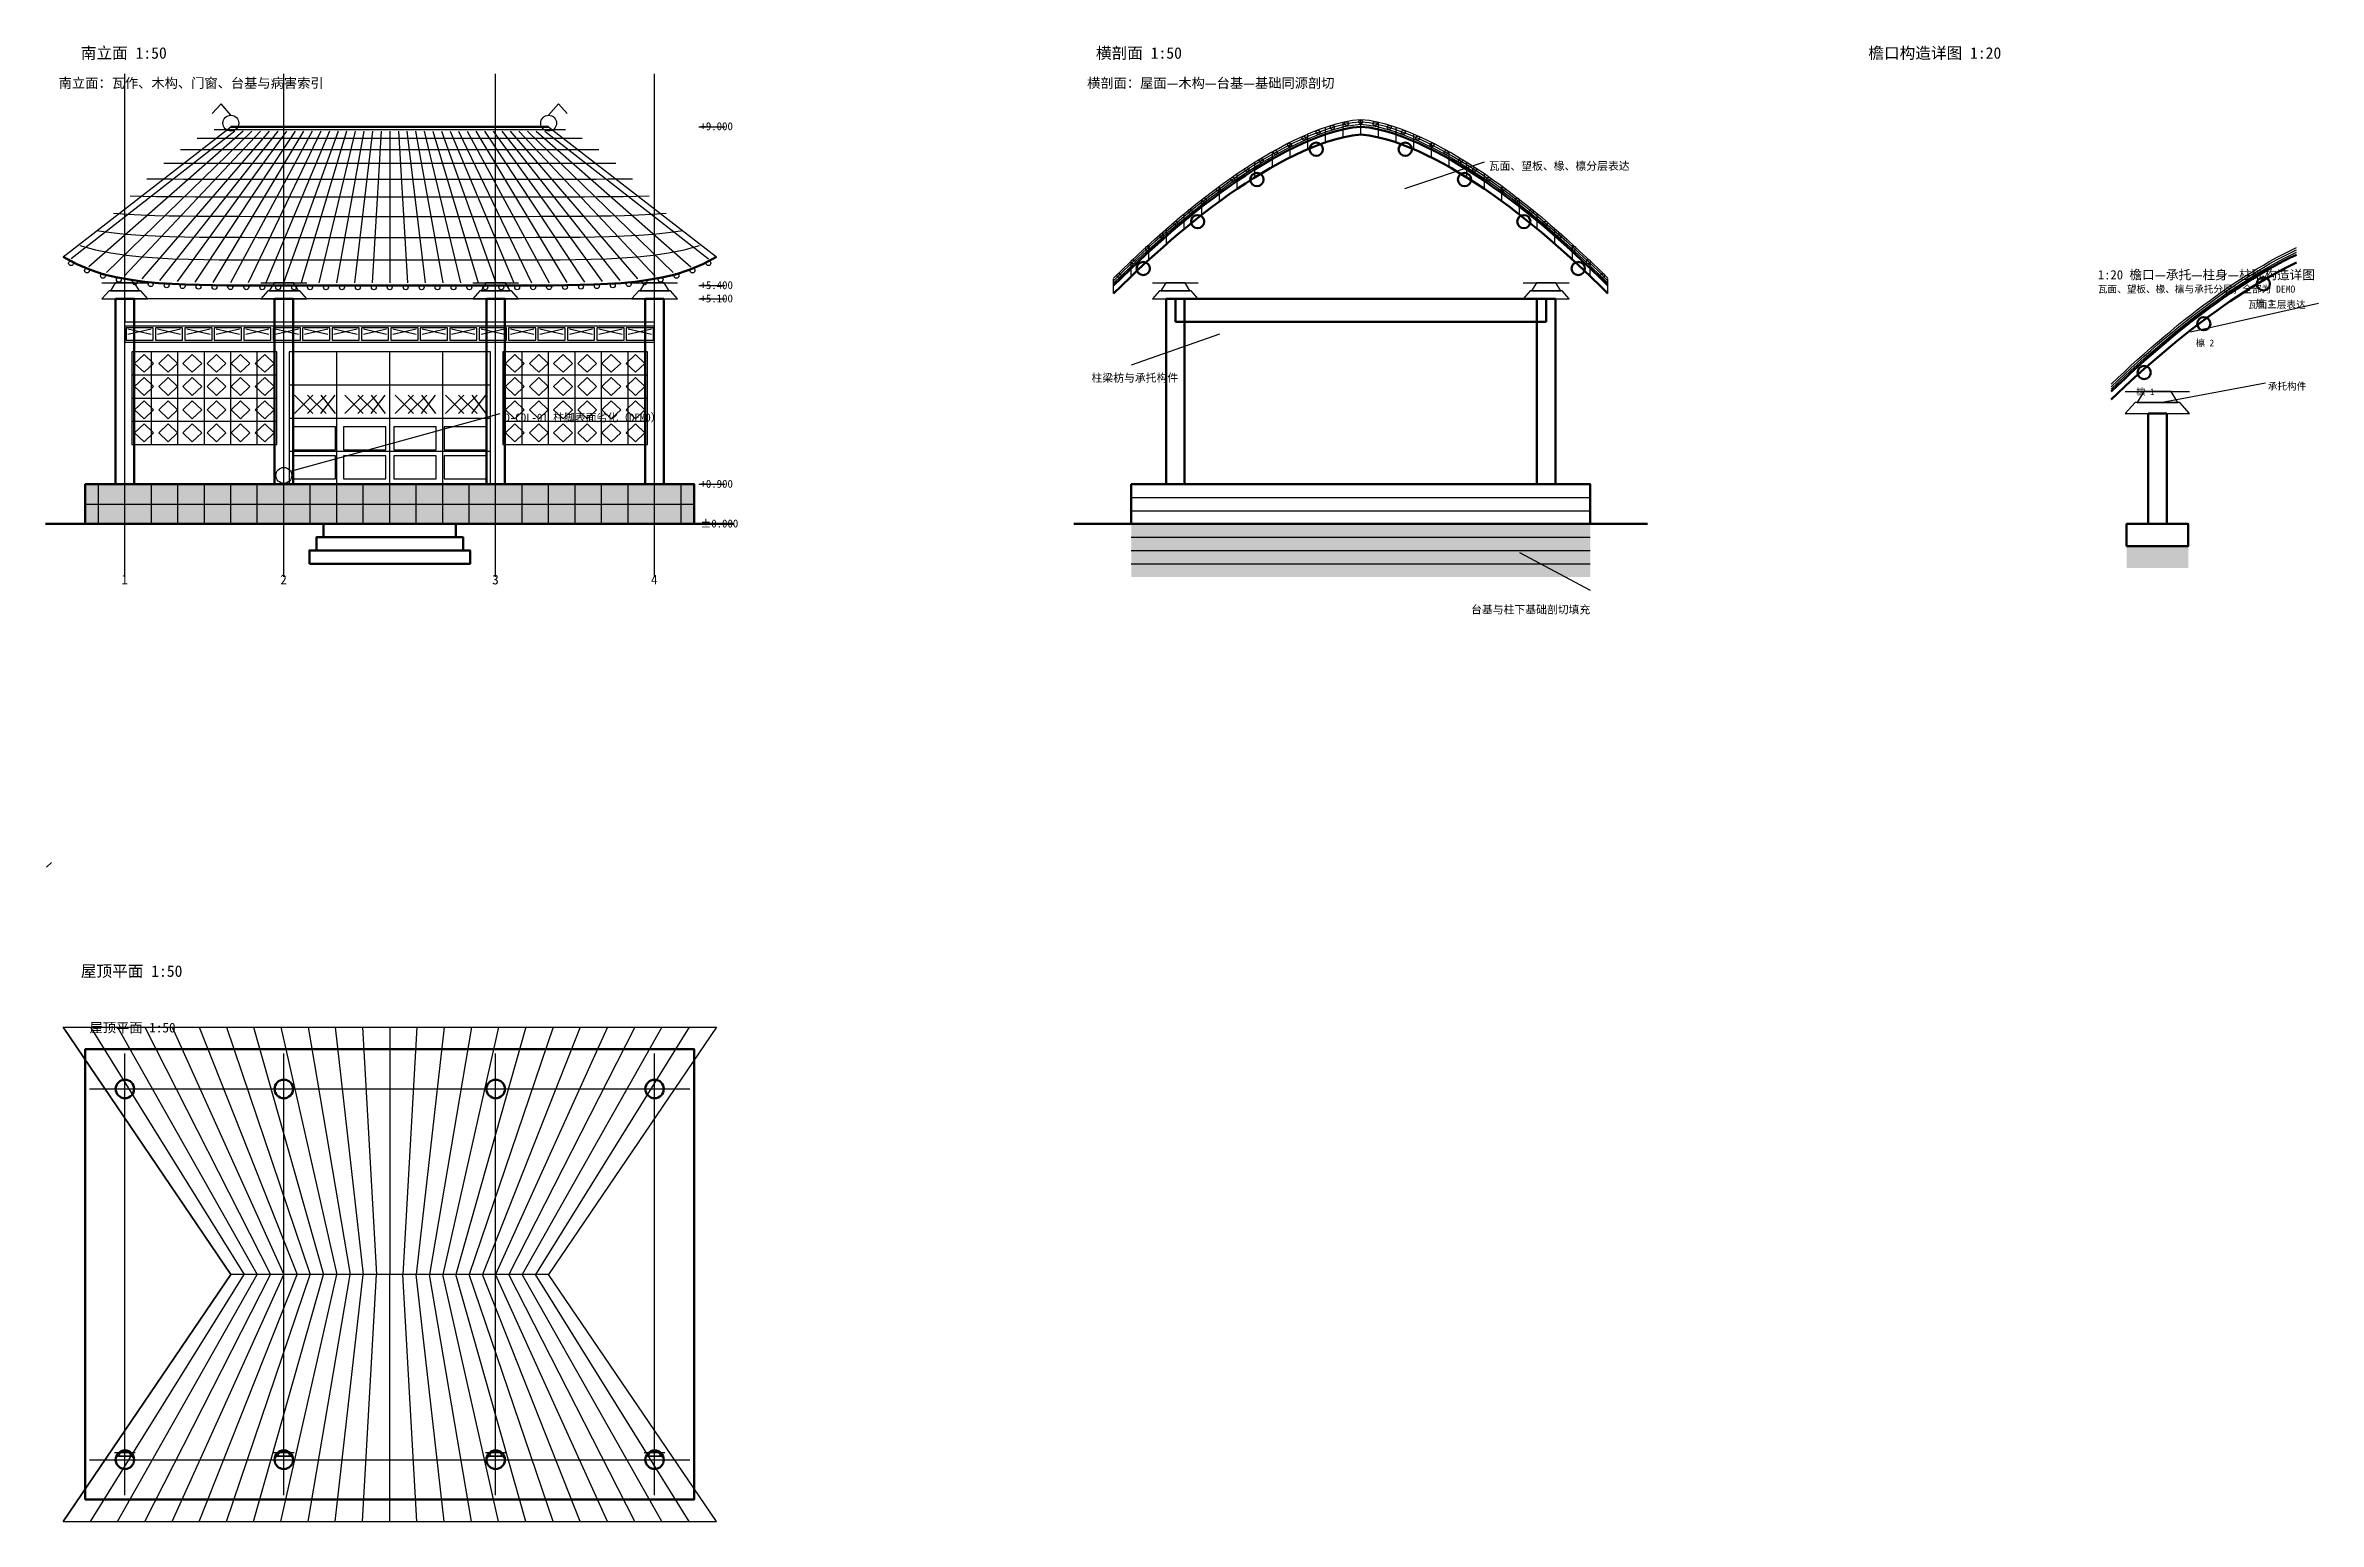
# Model space of a CAD drawing. Header units: millimetres. Extents: x -7800 to 43700, y -22600 to 10840.
import ezdxf

# ---------------------------------------------------------------- set-up
doc = ezdxf.new("R2010")
doc.units = ezdxf.units.MM
for name, color, linetype, lineweight in [('A-AXIS', 8, 'Continuous', 25), ('A-CUT', 1, 'Continuous', 50), ('A-DAMAGE', 1, 'Continuous', 25), ('A-DIM', 3, 'Continuous', 25), ('A-HATCH', 9, 'Continuous', 25), ('A-OPEN', 4, 'Continuous', 25), ('A-OUTLINE', 7, 'Continuous', 50), ('A-PROJ', 8, 'Continuous', 25), ('A-ROOF', 8, 'Continuous', 25), ('A-TEXT', 7, 'Continuous', 25), ('A-TIMBER', 30, 'Continuous', 25)]:
    doc.layers.add(name, color=color, linetype=linetype, lineweight=lineweight)
doc.styles.add('textstyle3', font='simhei.ttf')

# ---------------------------------------------------------------- blocks, each defined once
blk = doc.blocks.new('BRACKET')
at = {"layer": 'A-TIMBER'}
blk.add_line((-520, 360), (520, 360), dxfattribs=at)
for points in [[(-520, 0), (520, 0), (360, 180), (-360, 180)], [(-330, 180), (330, 180), (220, 360), (-220, 360)]]:
    blk.add_lwpolyline(points, close=True, dxfattribs=at)

msp = doc.modelspace()

# ---------------------------------------------------------------- hatches: boundary and pattern name
at = {"layer": 'A-HATCH', "transparency": 33554687}
for points in [[(-6900, 0), (6900, 0), (6900, 900), (-6900, 900)], [(16800, -1200), (27200, -1200), (27200, 0), (16800, 0)], [(17250, -1200), (18350, -1200), (18350, 0), (17250, 0)], [(25650, -1200), (26750, -1200), (26750, 0), (25650, 0)], [(39350, -1000), (40750, -1000), (40750, -500), (39350, -500)]]:
    msp.add_hatch(color=9, dxfattribs=at).paths.add_polyline_path(points, flags=0)

# ---------------------------------------------------------------- linework, layer by layer
msp.add_line((-7777, -7777), (-7666, -7666))
at = {"layer": 'A-AXIS'}
for p, q in [((-6000, -1200), (-6000, 10200)), ((-2400, -1200), (-2400, 10200)), ((2400, -1200), (2400, 10200)), ((6000, -1200), (6000, 10200)), ((-6000, -22000), (-6000, -12000)), ((-2400, -22000), (-2400, -12000)), ((2400, -22000), (2400, -12000)), ((6000, -22000), (6000, -12000)), ((-6800, -12800), (6800, -12800)), ((-6800, -21200), (6800, -21200))]:
    msp.add_line(p, q, dxfattribs=at)
at = {"layer": 'A-CUT'}
for points in [[(16400, 5220), (16587, 5404), (16773, 5585), (16960, 5762), (17147, 5936), (17333, 6106), (17520, 6273), (17707, 6435), (17893, 6594), (18080, 6749), (18267, 6900), (18453, 7046), (18640, 7189), (18827, 7327), (19013, 7461), (19200, 7591), (19387, 7715), (19573, 7835), (19760, 7950), (19947, 8060), (20133, 8164), (20320, 8263), (20507, 8356), (20693, 8443), (20880, 8523), (21067, 8596), (21253, 8662), (21440, 8719), (21627, 8766), (21813, 8802), (22000, 8820), (22187, 8802), (22373, 8766), (22560, 8719), (22747, 8662), (22933, 8596), (23120, 8523), (23307, 8443), (23493, 8356), (23680, 8263), (23867, 8164), (24053, 8060), (24240, 7950), (24427, 7835), (24613, 7715), (24800, 7591), (24987, 7461), (25173, 7327), (25360, 7189), (25547, 7046), (25733, 6900), (25920, 6749), (26107, 6594), (26293, 6435), (26480, 6273), (26667, 6106), (26853, 5936), (27040, 5762), (27227, 5585), (27413, 5404), (27600, 5220)], [(39000, 2820), (39150, 2962), (39300, 3103), (39450, 3241), (39600, 3377), (39750, 3512), (39900, 3643), (40050, 3773), (40200, 3901), (40350, 4026), (40500, 4149), (40650, 4270), (40800, 4388), (40950, 4504), (41100, 4617), (41250, 4728), (41400, 4837), (41550, 4943), (41700, 5046), (41850, 5147), (42000, 5245), (42150, 5340), (42300, 5432), (42450, 5521), (42600, 5607), (42750, 5690), (42900, 5770), (43050, 5846), (43200, 5920)]]:
    msp.add_lwpolyline(points, dxfattribs=at)
for points in [[(-6210, 900), (-5790, 900), (-5790, 5100), (-6210, 5100)], [(-2610, 900), (-2190, 900), (-2190, 5100), (-2610, 5100)], [(2190, 900), (2610, 900), (2610, 5100), (2190, 5100)], [(5790, 900), (6210, 900), (6210, 5100), (5790, 5100)], [(17590, 900), (18010, 900), (18010, 5100), (17590, 5100)], [(17800, 4580), (26200, 4580), (26200, 5100), (17800, 5100)], [(25990, 900), (26410, 900), (26410, 5100), (25990, 5100)], [(39840, 0), (40260, 0), (40260, 2500), (39840, 2500)], [(16800, 0), (27200, 0), (27200, 900), (16800, 900)], [(39350, -500), (40750, -500), (40750, 0), (39350, 0)]]:
    msp.add_lwpolyline(points, close=True, dxfattribs=at)
for centre, radius in [((20992, 8488), 150), ((23008, 8488), 150), ((19648, 7802), 150), ((24352, 7802), 150), ((18304, 6849), 150), ((25696, 6849), 150), ((17072, 5787), 150), ((26928, 5787), 150), ((42450, 5441), 150), ((41100, 4537), 150), ((39750, 3432), 150), ((-6000, -12800), 210), ((-2400, -12800), 210), ((2400, -12800), 210), ((6000, -12800), 210), ((-6000, -21200), 210), ((-2400, -21200), 210), ((2400, -21200), 210), ((6000, -21200), 210)]:
    msp.add_circle(centre, radius, dxfattribs=at)
at = {"layer": 'A-DAMAGE'}
msp.add_line((-2220, 1200), (2500, 2500), dxfattribs=at)
msp.add_circle((-2400, 1100), 180, dxfattribs=at)
at = {"layer": 'A-DIM'}
for p, q in [((7000, 9000), (7600, 9000)), ((7000, 5400), (7600, 5400)), ((7000, 5100), (7600, 5100)), ((7000, 900), (7600, 900)), ((7000, 0), (7600, 0))]:
    msp.add_line(p, q, dxfattribs=at)
at = {"layer": 'A-OPEN'}
for p, q in [((-5400, 1800), (-5400, 3900)), ((-4800, 1800), (-4800, 3900)), ((-4200, 1800), (-4200, 3900)), ((-3600, 1800), (-3600, 3900)), ((-3000, 1800), (-3000, 3900)), ((-1200, 900), (-1200, 3900)), ((0, 900), (0, 3900)), ((1200, 900), (1200, 3900)), ((3000, 1800), (3000, 3900)), ((3600, 1800), (3600, 3900)), ((4200, 1800), (4200, 3900)), ((4800, 1800), (4800, 3900)), ((5400, 1800), (5400, 3900)), ((-5840, 3375), (-2560, 3375)), ((-2280, 3150), (2280, 3150)), ((2560, 3375), (5840, 3375)), ((-5840, 2850), (-2560, 2850)), ((2560, 2850), (5840, 2850)), ((-5840, 2325), (-2560, 2325)), ((-2280, 2400), (2280, 2400)), ((2560, 2325), (5840, 2325)), ((-2280, 1650), (2280, 1650))]:
    msp.add_line(p, q, dxfattribs=at)
for points in [[(-5840, 1800), (-2560, 1800), (-2560, 3900), (-5840, 3900)], [(-2280, 900), (2280, 900), (2280, 3900), (-2280, 3900)], [(2560, 1800), (5840, 1800), (5840, 3900), (2560, 3900)]]:
    msp.add_lwpolyline(points, close=True, dxfattribs=at)
at = {"layer": 'A-OUTLINE'}
for p, q in [((-3600, 9000), (3600, 9000)), ((-7800, 0), (7800, 0)), ((15500, 0), (28500, 0))]:
    msp.add_line(p, q, dxfattribs=at)
for points in [[(16400, 5400), (16587, 5584), (16773, 5765), (16960, 5942), (17147, 6116), (17333, 6286), (17520, 6453), (17707, 6615), (17893, 6774), (18080, 6929), (18267, 7080), (18453, 7226), (18640, 7369), (18827, 7507), (19013, 7641), (19200, 7771), (19387, 7895), (19573, 8015), (19760, 8130), (19947, 8240), (20133, 8344), (20320, 8443), (20507, 8536), (20693, 8623), (20880, 8703), (21067, 8776), (21253, 8842), (21440, 8899), (21627, 8946), (21813, 8982), (22000, 9000), (22187, 8982), (22373, 8946), (22560, 8899), (22747, 8842), (22933, 8776), (23120, 8703), (23307, 8623), (23493, 8536), (23680, 8443), (23867, 8344), (24053, 8240), (24240, 8130), (24427, 8015), (24613, 7895), (24800, 7771), (24987, 7641), (25173, 7507), (25360, 7369), (25547, 7226), (25733, 7080), (25920, 6929), (26107, 6774), (26293, 6615), (26480, 6453), (26667, 6286), (26853, 6116), (27040, 5942), (27227, 5765), (27413, 5584), (27600, 5400)], [(-7400, 6050), (-7092, 5883), (-6783, 5754), (-6475, 5655), (-6167, 5581), (-5858, 5527), (-5550, 5487), (-5242, 5458), (-4933, 5438), (-4625, 5424), (-4317, 5415), (-4008, 5409), (-3700, 5405), (-3392, 5403), (-3083, 5401), (-2775, 5401), (-2467, 5400), (-2158, 5400), (-1850, 5400), (-1542, 5400), (-1233, 5400), (-925, 5400), (-617, 5400), (-308, 5400), (0, 5400), (308, 5400), (617, 5400), (925, 5400), (1233, 5400), (1542, 5400), (1850, 5400), (2158, 5400), (2467, 5400), (2775, 5401), (3083, 5401), (3392, 5403), (3700, 5405), (4008, 5409), (4317, 5415), (4625, 5424), (4933, 5438), (5242, 5458), (5550, 5487), (5858, 5527), (6167, 5581), (6475, 5655), (6783, 5754), (7092, 5883), (7400, 6050)], [(39000, 3000), (39150, 3142), (39300, 3283), (39450, 3421), (39600, 3557), (39750, 3692), (39900, 3823), (40050, 3953), (40200, 4081), (40350, 4206), (40500, 4329), (40650, 4450), (40800, 4568), (40950, 4684), (41100, 4797), (41250, 4908), (41400, 5017), (41550, 5123), (41700, 5226), (41850, 5327), (42000, 5425), (42150, 5520), (42300, 5612), (42450, 5701), (42600, 5787), (42750, 5870), (42900, 5950), (43050, 6026), (43200, 6100)]]:
    msp.add_lwpolyline(points, dxfattribs=at)
for points in [[(-6900, 0), (6900, 0), (6900, 900), (-6900, 900)], [(-1500, -300), (1500, -300), (1500, 0), (-1500, 0)], [(-1660, -600), (1660, -600), (1660, -300), (-1660, -300)], [(-1820, -900), (1820, -900), (1820, -600), (-1820, -600)], [(-6900, -22100), (6900, -22100), (6900, -11900), (-6900, -11900)]]:
    msp.add_lwpolyline(points, close=True, dxfattribs=at)
at = {"layer": 'A-PROJ'}
for p, q in [((-3512, 8900), (-7220, 6007)), ((-3317, 8900), (-6819, 5827)), ((-3122, 8900), (-6418, 5700)), ((-2927, 8900), (-6017, 5613)), ((-2732, 8900), (-5616, 5554)), ((-2537, 8900), (-5214, 5516)), ((-2342, 8900), (-4813, 5492)), ((-2146, 8900), (-4412, 5477)), ((-1951, 8900), (-4011, 5469)), ((-1756, 8900), (-3610, 5464)), ((-1561, 8900), (-3209, 5462)), ((-1366, 8900), (-2808, 5461)), ((-1171, 8900), (-2407, 5460)), ((-976, 8900), (-2006, 5460)), ((-781, 8900), (-1604, 5460)), ((-585, 8900), (-1203, 5460)), ((-390, 8900), (-802, 5460)), ((-195, 8900), (-401, 5460)), ((0, 8900), (0, 5460)), ((195, 8900), (401, 5460)), ((390, 8900), (802, 5460)), ((585, 8900), (1203, 5460)), ((781, 8900), (1604, 5460)), ((976, 8900), (2006, 5460)), ((1171, 8900), (2407, 5460)), ((1366, 8900), (2808, 5461)), ((1561, 8900), (3209, 5462)), ((1756, 8900), (3610, 5464)), ((1951, 8900), (4011, 5469)), ((2146, 8900), (4412, 5477)), ((2342, 8900), (4813, 5492)), ((2537, 8900), (5214, 5516)), ((2732, 8900), (5616, 5554)), ((2927, 8900), (6017, 5613)), ((3122, 8900), (6418, 5700)), ((3317, 8900), (6819, 5827)), ((3512, 8900), (7220, 6007)), ((20800, 8489), (20800, 8819)), ((21200, 8644), (21200, 8974)), ((21600, 8760), (21600, 9090)), ((22000, 8820), (22000, 9150)), ((22400, 8760), (22400, 9090)), ((22800, 8644), (22800, 8974)), ((23200, 8489), (23200, 8819)), ((20000, 8090), (20000, 8420)), ((20400, 8304), (20400, 8634)), ((23600, 8304), (23600, 8634)), ((24000, 8090), (24000, 8420)), ((19200, 7591), (19200, 7921)), ((19600, 7852), (19600, 8182)), ((24400, 7852), (24400, 8182)), ((24800, 7591), (24800, 7921)), ((18400, 7005), (18400, 7335)), ((18800, 7308), (18800, 7638)), ((25200, 7308), (25200, 7638)), ((25600, 7005), (25600, 7335)), ((18000, 6683), (18000, 7013)), ((26000, 6683), (26000, 7013)), ((17200, 5985), (17200, 6315)), ((17600, 6343), (17600, 6673)), ((26400, 6343), (26400, 6673)), ((26800, 5985), (26800, 6315)), ((16800, 5611), (16800, 5941)), ((27200, 5611), (27200, 5941)), ((16400, 5220), (16400, 5550)), ((27600, 5220), (27600, 5550)), ((-5930, 4300), (-5403, 4420)), ((-5930, 4420), (-5403, 4300)), ((-5263, 4300), (-4737, 4420)), ((-5263, 4420), (-4737, 4300)), ((-4597, 4300), (-4070, 4420)), ((-4597, 4420), (-4070, 4300)), ((-3930, 4300), (-3403, 4420)), ((-3930, 4420), (-3403, 4300)), ((-3263, 4300), (-2737, 4420)), ((-3263, 4420), (-2737, 4300)), ((-2597, 4300), (-2070, 4420)), ((-2597, 4420), (-2070, 4300)), ((-1930, 4300), (-1403, 4420)), ((-1930, 4420), (-1403, 4300)), ((-1263, 4300), (-737, 4420)), ((-1263, 4420), (-737, 4300)), ((-597, 4300), (-70, 4420)), ((-597, 4420), (-70, 4300)), ((70, 4300), (597, 4420)), ((70, 4420), (597, 4300)), ((737, 4300), (1263, 4420)), ((737, 4420), (1263, 4300)), ((1403, 4300), (1930, 4420)), ((1403, 4420), (1930, 4300)), ((2070, 4300), (2597, 4420)), ((2070, 4420), (2597, 4300)), ((2737, 4300), (3263, 4420)), ((2737, 4420), (3263, 4300)), ((3403, 4300), (3930, 4420)), ((3403, 4420), (3930, 4300)), ((4070, 4300), (4597, 4420)), ((4070, 4420), (4597, 4300)), ((4737, 4300), (5263, 4420)), ((4737, 4420), (5263, 4300)), ((5403, 4300), (5930, 4420)), ((5403, 4420), (5930, 4300)), ((-5780, 3638), (-5567, 3840)), ((-5567, 3435), (-5780, 3638)), ((-5567, 3840), (-5353, 3638)), ((-5353, 3638), (-5567, 3435)), ((-5233, 3638), (-5020, 3840)), ((-5020, 3435), (-5233, 3638)), ((-5020, 3840), (-4807, 3638)), ((-4807, 3638), (-5020, 3435)), ((-4687, 3638), (-4473, 3840)), ((-4473, 3435), (-4687, 3638)), ((-4473, 3840), (-4260, 3638)), ((-4260, 3638), (-4473, 3435)), ((-4140, 3638), (-3927, 3840)), ((-3927, 3435), (-4140, 3638)), ((-3927, 3840), (-3713, 3638)), ((-3713, 3638), (-3927, 3435)), ((-3593, 3638), (-3380, 3840)), ((-3380, 3435), (-3593, 3638)), ((-3380, 3840), (-3167, 3638)), ((-3167, 3638), (-3380, 3435)), ((-3047, 3638), (-2833, 3840)), ((-2833, 3435), (-3047, 3638)), ((-2833, 3840), (-2620, 3638)), ((-2620, 3638), (-2833, 3435)), ((2620, 3638), (2833, 3840)), ((2833, 3435), (2620, 3638)), ((2833, 3840), (3047, 3638)), ((3047, 3638), (2833, 3435)), ((3167, 3638), (3380, 3840)), ((3380, 3435), (3167, 3638)), ((3380, 3840), (3593, 3638)), ((3593, 3638), (3380, 3435)), ((3713, 3638), (3927, 3840)), ((3927, 3435), (3713, 3638)), ((3927, 3840), (4140, 3638)), ((4140, 3638), (3927, 3435)), ((4260, 3638), (4473, 3840)), ((4473, 3435), (4260, 3638)), ((4473, 3840), (4687, 3638)), ((4687, 3638), (4473, 3435)), ((4807, 3638), (5020, 3840)), ((5020, 3435), (4807, 3638)), ((5020, 3840), (5233, 3638)), ((5233, 3638), (5020, 3435)), ((5353, 3638), (5567, 3840)), ((5567, 3435), (5353, 3638)), ((5567, 3840), (5780, 3638)), ((5780, 3638), (5567, 3435)), ((-5780, 3112), (-5567, 3315)), ((-5567, 2910), (-5780, 3112)), ((-5567, 3315), (-5353, 3112)), ((-5353, 3112), (-5567, 2910)), ((-5233, 3112), (-5020, 3315)), ((-5020, 2910), (-5233, 3112)), ((-5020, 3315), (-4807, 3112)), ((-4807, 3112), (-5020, 2910)), ((-4687, 3112), (-4473, 3315)), ((-4473, 2910), (-4687, 3112)), ((-4473, 3315), (-4260, 3112)), ((-4260, 3112), (-4473, 2910)), ((-4140, 3112), (-3927, 3315)), ((-3927, 2910), (-4140, 3112)), ((-3927, 3315), (-3713, 3112)), ((-3713, 3112), (-3927, 2910)), ((-3593, 3112), (-3380, 3315)), ((-3380, 2910), (-3593, 3112)), ((-3380, 3315), (-3167, 3112)), ((-3167, 3112), (-3380, 2910)), ((-3047, 3112), (-2833, 3315)), ((-2833, 2910), (-3047, 3112)), ((-2833, 3315), (-2620, 3112)), ((-2620, 3112), (-2833, 2910)), ((2620, 3112), (2833, 3315)), ((2833, 2910), (2620, 3112)), ((2833, 3315), (3047, 3112)), ((3047, 3112), (2833, 2910)), ((3167, 3112), (3380, 3315)), ((3380, 2910), (3167, 3112)), ((3380, 3315), (3593, 3112)), ((3593, 3112), (3380, 2910)), ((3713, 3112), (3927, 3315)), ((3927, 2910), (3713, 3112)), ((3927, 3315), (4140, 3112)), ((4140, 3112), (3927, 2910)), ((4260, 3112), (4473, 3315)), ((4473, 2910), (4260, 3112)), ((4473, 3315), (4687, 3112)), ((4687, 3112), (4473, 2910)), ((4807, 3112), (5020, 3315)), ((5020, 2910), (4807, 3112)), ((5020, 3315), (5233, 3112)), ((5233, 3112), (5020, 2910)), ((5353, 3112), (5567, 3315)), ((5567, 2910), (5353, 3112)), ((5567, 3315), (5780, 3112)), ((5780, 3112), (5567, 2910)), ((-5780, 2588), (-5567, 2790)), ((-5567, 2385), (-5780, 2588)), ((-5567, 2790), (-5353, 2588)), ((-5353, 2588), (-5567, 2385)), ((-5233, 2588), (-5020, 2790)), ((-5020, 2385), (-5233, 2588)), ((-5020, 2790), (-4807, 2588)), ((-4807, 2588), (-5020, 2385)), ((-4687, 2588), (-4473, 2790)), ((-4473, 2385), (-4687, 2588)), ((-4473, 2790), (-4260, 2588)), ((-4260, 2588), (-4473, 2385)), ((-4140, 2588), (-3927, 2790)), ((-3927, 2385), (-4140, 2588)), ((-3927, 2790), (-3713, 2588)), ((-3713, 2588), (-3927, 2385)), ((-3593, 2588), (-3380, 2790)), ((-3380, 2385), (-3593, 2588)), ((-3380, 2790), (-3167, 2588)), ((-3167, 2588), (-3380, 2385)), ((-3047, 2588), (-2833, 2790)), ((-2833, 2385), (-3047, 2588)), ((-2833, 2790), (-2620, 2588)), ((-2620, 2588), (-2833, 2385)), ((-2160, 2500), (-1740, 2920)), ((-2160, 2920), (-1740, 2500)), ((-1860, 2500), (-1440, 2920)), ((-1860, 2920), (-1440, 2500)), ((-1560, 2500), (-1240, 2920)), ((-1560, 2920), (-1240, 2500)), ((-1020, 2500), (-600, 2920)), ((-1020, 2920), (-600, 2500)), ((-720, 2500), (-300, 2920)), ((-720, 2920), (-300, 2500)), ((-420, 2500), (-100, 2920)), ((-420, 2920), (-100, 2500)), ((120, 2500), (540, 2920)), ((120, 2920), (540, 2500)), ((420, 2500), (840, 2920)), ((420, 2920), (840, 2500)), ((720, 2500), (1040, 2920)), ((720, 2920), (1040, 2500)), ((1260, 2500), (1680, 2920)), ((1260, 2920), (1680, 2500)), ((1560, 2500), (1980, 2920)), ((1560, 2920), (1980, 2500)), ((1860, 2500), (2180, 2920)), ((1860, 2920), (2180, 2500)), ((2620, 2588), (2833, 2790)), ((2833, 2385), (2620, 2588)), ((2833, 2790), (3047, 2588)), ((3047, 2588), (2833, 2385)), ((3167, 2588), (3380, 2790)), ((3380, 2385), (3167, 2588)), ((3380, 2790), (3593, 2588)), ((3593, 2588), (3380, 2385)), ((3713, 2588), (3927, 2790)), ((3927, 2385), (3713, 2588)), ((3927, 2790), (4140, 2588)), ((4140, 2588), (3927, 2385)), ((4260, 2588), (4473, 2790)), ((4473, 2385), (4260, 2588)), ((4473, 2790), (4687, 2588)), ((4687, 2588), (4473, 2385)), ((4807, 2588), (5020, 2790)), ((5020, 2385), (4807, 2588)), ((5020, 2790), (5233, 2588)), ((5233, 2588), (5020, 2385)), ((5353, 2588), (5567, 2790)), ((5567, 2385), (5353, 2588)), ((5567, 2790), (5780, 2588)), ((5780, 2588), (5567, 2385)), ((-5780, 2062), (-5567, 2265)), ((-5567, 1860), (-5780, 2062)), ((-5567, 2265), (-5353, 2062)), ((-5353, 2062), (-5567, 1860)), ((-5233, 2062), (-5020, 2265)), ((-5020, 1860), (-5233, 2062)), ((-5020, 2265), (-4807, 2062)), ((-4807, 2062), (-5020, 1860)), ((-4687, 2062), (-4473, 2265)), ((-4473, 1860), (-4687, 2062)), ((-4473, 2265), (-4260, 2062)), ((-4260, 2062), (-4473, 1860)), ((-4140, 2062), (-3927, 2265)), ((-3927, 1860), (-4140, 2062)), ((-3927, 2265), (-3713, 2062)), ((-3713, 2062), (-3927, 1860)), ((-3593, 2062), (-3380, 2265)), ((-3380, 1860), (-3593, 2062)), ((-3380, 2265), (-3167, 2062)), ((-3167, 2062), (-3380, 1860)), ((-3047, 2062), (-2833, 2265)), ((-2833, 1860), (-3047, 2062)), ((-2833, 2265), (-2620, 2062)), ((-2620, 2062), (-2833, 1860)), ((2620, 2062), (2833, 2265)), ((2833, 1860), (2620, 2062)), ((2833, 2265), (3047, 2062)), ((3047, 2062), (2833, 1860)), ((3167, 2062), (3380, 2265)), ((3380, 1860), (3167, 2062)), ((3380, 2265), (3593, 2062)), ((3593, 2062), (3380, 1860)), ((3713, 2062), (3927, 2265)), ((3927, 1860), (3713, 2062)), ((3927, 2265), (4140, 2062)), ((4140, 2062), (3927, 1860)), ((4260, 2062), (4473, 2265)), ((4473, 1860), (4260, 2062)), ((4473, 2265), (4687, 2062)), ((4687, 2062), (4473, 1860)), ((4807, 2062), (5020, 2265)), ((5020, 1860), (4807, 2062)), ((5020, 2265), (5233, 2062)), ((5233, 2062), (5020, 1860)), ((5353, 2062), (5567, 2265)), ((5567, 1860), (5353, 2062)), ((5567, 2265), (5780, 2062)), ((5780, 2062), (5567, 1860)), ((-6600, 0), (-6600, 900)), ((-6000, 0), (-6000, 900)), ((-5400, 0), (-5400, 900)), ((-4800, 0), (-4800, 900)), ((-4200, 0), (-4200, 900)), ((-3600, 0), (-3600, 900)), ((-3000, 0), (-3000, 900)), ((-2400, 0), (-2400, 900)), ((-1800, 0), (-1800, 900)), ((-1200, 0), (-1200, 900)), ((-600, 0), (-600, 900)), ((0, 0), (0, 900)), ((600, 0), (600, 900)), ((1200, 0), (1200, 900)), ((1800, 0), (1800, 900)), ((2400, 0), (2400, 900)), ((3000, 0), (3000, 900)), ((3600, 0), (3600, 900)), ((4200, 0), (4200, 900)), ((4800, 0), (4800, 900)), ((5400, 0), (5400, 900)), ((6000, 0), (6000, 900)), ((6600, 0), (6600, 900)), ((16800, 600), (27200, 600)), ((-6900, 450), (6900, 450)), ((16800, 300), (27200, 300)), ((16800, -300), (27200, -300)), ((16800, -600), (27200, -600)), ((16800, -900), (27200, -900)), ((-7400, -11400), (-3600, -17000)), ((-6783, -11400), (-3300, -17000)), ((-6167, -11400), (-3000, -17000)), ((-5550, -11400), (-2700, -17000)), ((-4933, -11400), (-2400, -17000)), ((-4317, -11400), (-2100, -17000)), ((-3700, -11400), (-1800, -17000)), ((-3083, -11400), (-1500, -17000)), ((-2467, -11400), (-1200, -17000)), ((-1850, -11400), (-900, -17000)), ((-1233, -11400), (-600, -17000)), ((-617, -11400), (-300, -17000)), ((0, -11400), (0, -17000)), ((617, -11400), (300, -17000)), ((1233, -11400), (600, -17000)), ((1850, -11400), (900, -17000)), ((2467, -11400), (1200, -17000)), ((3083, -11400), (1500, -17000)), ((3700, -11400), (1800, -17000)), ((4317, -11400), (2100, -17000)), ((4933, -11400), (2400, -17000)), ((5550, -11400), (2700, -17000)), ((6167, -11400), (3000, -17000)), ((6783, -11400), (3300, -17000)), ((7400, -11400), (3600, -17000)), ((-7400, -22600), (-3600, -17000)), ((-6783, -22600), (-3300, -17000)), ((-6167, -22600), (-3000, -17000)), ((-5550, -22600), (-2700, -17000)), ((-4933, -22600), (-2400, -17000)), ((-4317, -22600), (-2100, -17000)), ((-3700, -22600), (-1800, -17000)), ((-3083, -22600), (-1500, -17000)), ((-2467, -22600), (-1200, -17000)), ((-1850, -22600), (-900, -17000)), ((-1233, -22600), (-600, -17000)), ((-617, -22600), (-300, -17000)), ((0, -22600), (0, -17000)), ((617, -22600), (300, -17000)), ((1233, -22600), (600, -17000)), ((1850, -22600), (900, -17000)), ((2467, -22600), (1200, -17000)), ((3083, -22600), (1500, -17000)), ((3700, -22600), (1800, -17000)), ((4317, -22600), (2100, -17000)), ((4933, -22600), (2400, -17000)), ((5550, -22600), (2700, -17000)), ((6167, -22600), (3000, -17000)), ((6783, -22600), (3300, -17000)), ((7400, -22600), (3600, -17000))]:
    msp.add_line(p, q, dxfattribs=at)
for points in [[(-3980, 8939), (-3781, 8939), (-3582, 8939), (-3383, 8939), (-3184, 8939), (-2985, 8939), (-2786, 8939), (-2587, 8939), (-2388, 8939), (-2189, 8939), (-1990, 8939), (-1791, 8939), (-1592, 8939), (-1393, 8939), (-1194, 8939), (-995, 8939), (-796, 8939), (-597, 8939), (-398, 8939), (-199, 8939), (0, 8939), (199, 8939), (398, 8939), (597, 8939), (796, 8939), (995, 8939), (1194, 8939), (1393, 8939), (1592, 8939), (1791, 8939), (1990, 8939), (2189, 8939), (2388, 8939), (2587, 8939), (2786, 8939), (2985, 8939), (3184, 8939), (3383, 8939), (3582, 8939), (3781, 8939), (3980, 8939)], [(16400, 5565), (16587, 5749), (16773, 5930), (16960, 6107), (17147, 6281), (17333, 6451), (17520, 6618), (17707, 6780), (17893, 6939), (18080, 7094), (18267, 7245), (18453, 7391), (18640, 7534), (18827, 7672), (19013, 7806), (19200, 7936), (19387, 8060), (19573, 8180), (19760, 8295), (19947, 8405), (20133, 8509), (20320, 8608), (20507, 8701), (20693, 8788), (20880, 8868), (21067, 8941), (21253, 9007), (21440, 9064), (21627, 9111), (21813, 9147), (22000, 9165), (22187, 9147), (22373, 9111), (22560, 9064), (22747, 9007), (22933, 8941), (23120, 8868), (23307, 8788), (23493, 8701), (23680, 8608), (23867, 8509), (24053, 8405), (24240, 8295), (24427, 8180), (24613, 8060), (24800, 7936), (24987, 7806), (25173, 7672), (25360, 7534), (25547, 7391), (25733, 7245), (25920, 7094), (26107, 6939), (26293, 6780), (26480, 6618), (26667, 6451), (26853, 6281), (27040, 6107), (27227, 5930), (27413, 5749), (27600, 5565)], [(16400, 5510), (16587, 5694), (16773, 5875), (16960, 6052), (17147, 6226), (17333, 6396), (17520, 6563), (17707, 6725), (17893, 6884), (18080, 7039), (18267, 7190), (18453, 7336), (18640, 7479), (18827, 7617), (19013, 7751), (19200, 7881), (19387, 8005), (19573, 8125), (19760, 8240), (19947, 8350), (20133, 8454), (20320, 8553), (20507, 8646), (20693, 8733), (20880, 8813), (21067, 8886), (21253, 8952), (21440, 9009), (21627, 9056), (21813, 9092), (22000, 9110), (22187, 9092), (22373, 9056), (22560, 9009), (22747, 8952), (22933, 8886), (23120, 8813), (23307, 8733), (23493, 8646), (23680, 8553), (23867, 8454), (24053, 8350), (24240, 8240), (24427, 8125), (24613, 8005), (24800, 7881), (24987, 7751), (25173, 7617), (25360, 7479), (25547, 7336), (25733, 7190), (25920, 7039), (26107, 6884), (26293, 6725), (26480, 6563), (26667, 6396), (26853, 6226), (27040, 6052), (27227, 5875), (27413, 5694), (27600, 5510)], [(16400, 5455), (16587, 5639), (16773, 5820), (16960, 5997), (17147, 6171), (17333, 6341), (17520, 6508), (17707, 6670), (17893, 6829), (18080, 6984), (18267, 7135), (18453, 7281), (18640, 7424), (18827, 7562), (19013, 7696), (19200, 7826), (19387, 7950), (19573, 8070), (19760, 8185), (19947, 8295), (20133, 8399), (20320, 8498), (20507, 8591), (20693, 8678), (20880, 8758), (21067, 8831), (21253, 8897), (21440, 8954), (21627, 9001), (21813, 9037), (22000, 9055), (22187, 9037), (22373, 9001), (22560, 8954), (22747, 8897), (22933, 8831), (23120, 8758), (23307, 8678), (23493, 8591), (23680, 8498), (23867, 8399), (24053, 8295), (24240, 8185), (24427, 8070), (24613, 7950), (24800, 7826), (24987, 7696), (25173, 7562), (25360, 7424), (25547, 7281), (25733, 7135), (25920, 6984), (26107, 6829), (26293, 6670), (26480, 6508), (26667, 6341), (26853, 6171), (27040, 5997), (27227, 5820), (27413, 5639), (27600, 5455)], [(-4740, 8484), (-4503, 8484), (-4266, 8483), (-4029, 8483), (-3792, 8483), (-3555, 8483), (-3318, 8483), (-3081, 8483), (-2844, 8483), (-2607, 8483), (-2370, 8483), (-2133, 8483), (-1896, 8483), (-1659, 8483), (-1422, 8483), (-1185, 8483), (-948, 8483), (-711, 8483), (-474, 8483), (-237, 8483), (0, 8483), (237, 8483), (474, 8483), (711, 8483), (948, 8483), (1185, 8483), (1422, 8483), (1659, 8483), (1896, 8483), (2133, 8483), (2370, 8483), (2607, 8483), (2844, 8483), (3081, 8483), (3318, 8483), (3555, 8483), (3792, 8483), (4029, 8483), (4266, 8483), (4503, 8484), (4740, 8484)], [(-4360, 8743), (-4142, 8743), (-3924, 8743), (-3706, 8743), (-3488, 8743), (-3270, 8743), (-3052, 8743), (-2834, 8743), (-2616, 8743), (-2398, 8743), (-2180, 8743), (-1962, 8743), (-1744, 8743), (-1526, 8743), (-1308, 8743), (-1090, 8743), (-872, 8743), (-654, 8743), (-436, 8743), (-218, 8743), (0, 8743), (218, 8743), (436, 8743), (654, 8743), (872, 8743), (1090, 8743), (1308, 8743), (1526, 8743), (1744, 8743), (1962, 8743), (2180, 8743), (2398, 8743), (2616, 8743), (2834, 8743), (3052, 8743), (3270, 8743), (3488, 8743), (3706, 8743), (3924, 8743), (4142, 8743), (4360, 8743)], [(-5500, 7821), (-5225, 7818), (-4950, 7815), (-4675, 7814), (-4400, 7813), (-4125, 7812), (-3850, 7811), (-3575, 7811), (-3300, 7811), (-3025, 7811), (-2750, 7811), (-2475, 7811), (-2200, 7811), (-1925, 7811), (-1650, 7811), (-1375, 7811), (-1100, 7811), (-825, 7811), (-550, 7811), (-275, 7811), (0, 7811), (275, 7811), (550, 7811), (825, 7811), (1100, 7811), (1375, 7811), (1650, 7811), (1925, 7811), (2200, 7811), (2475, 7811), (2750, 7811), (3025, 7811), (3300, 7811), (3575, 7811), (3850, 7811), (4125, 7812), (4400, 7813), (4675, 7814), (4950, 7815), (5225, 7818), (5500, 7821)], [(-5120, 8173), (-4864, 8172), (-4608, 8172), (-4352, 8171), (-4096, 8171), (-3840, 8170), (-3584, 8170), (-3328, 8170), (-3072, 8170), (-2816, 8170), (-2560, 8170), (-2304, 8170), (-2048, 8170), (-1792, 8170), (-1536, 8170), (-1280, 8170), (-1024, 8170), (-768, 8170), (-512, 8170), (-256, 8170), (0, 8170), (256, 8170), (512, 8170), (768, 8170), (1024, 8170), (1280, 8170), (1536, 8170), (1792, 8170), (2048, 8170), (2304, 8170), (2560, 8170), (2816, 8170), (3072, 8170), (3328, 8170), (3584, 8170), (3840, 8170), (4096, 8171), (4352, 8171), (4608, 8172), (4864, 8172), (5120, 8173)], [(-5880, 7437), (-5586, 7429), (-5292, 7422), (-4998, 7418), (-4704, 7415), (-4410, 7413), (-4116, 7411), (-3822, 7410), (-3528, 7410), (-3234, 7409), (-2940, 7409), (-2646, 7409), (-2352, 7409), (-2058, 7409), (-1764, 7409), (-1470, 7409), (-1176, 7409), (-882, 7409), (-588, 7409), (-294, 7409), (0, 7409), (294, 7409), (588, 7409), (882, 7409), (1176, 7409), (1470, 7409), (1764, 7409), (2058, 7409), (2352, 7409), (2646, 7409), (2940, 7409), (3234, 7409), (3528, 7410), (3822, 7410), (4116, 7411), (4410, 7413), (4704, 7415), (4998, 7418), (5292, 7422), (5586, 7429), (5880, 7437)], [(-6260, 7038), (-5947, 7017), (-5634, 7002), (-5321, 6991), (-5008, 6983), (-4695, 6978), (-4382, 6975), (-4069, 6972), (-3756, 6971), (-3443, 6970), (-3130, 6969), (-2817, 6969), (-2504, 6969), (-2191, 6969), (-1878, 6969), (-1565, 6969), (-1252, 6969), (-939, 6969), (-626, 6969), (-313, 6969), (0, 6969), (313, 6969), (626, 6969), (939, 6969), (1252, 6969), (1565, 6969), (1878, 6969), (2191, 6969), (2504, 6969), (2817, 6969), (3130, 6969), (3443, 6970), (3756, 6971), (4069, 6972), (4382, 6975), (4695, 6978), (5008, 6983), (5321, 6991), (5634, 7002), (5947, 7017), (6260, 7038)], [(-7020, 6310), (-6669, 6211), (-6318, 6139), (-5967, 6087), (-5616, 6051), (-5265, 6026), (-4914, 6009), (-4563, 5998), (-4212, 5992), (-3861, 5987), (-3510, 5985), (-3159, 5984), (-2808, 5983), (-2457, 5983), (-2106, 5982), (-1755, 5982), (-1404, 5982), (-1053, 5982), (-702, 5982), (-351, 5982), (0, 5982), (351, 5982), (702, 5982), (1053, 5982), (1404, 5982), (1755, 5982), (2106, 5982), (2457, 5983), (2808, 5983), (3159, 5984), (3510, 5985), (3861, 5987), (4212, 5992), (4563, 5998), (4914, 6009), (5265, 6026), (5616, 6051), (5967, 6087), (6318, 6139), (6669, 6211), (7020, 6310)], [(-6640, 6648), (-6308, 6601), (-5976, 6567), (-5644, 6543), (-5312, 6525), (-4980, 6513), (-4648, 6505), (-4316, 6500), (-3984, 6497), (-3652, 6495), (-3320, 6494), (-2988, 6493), (-2656, 6493), (-2324, 6493), (-1992, 6493), (-1660, 6493), (-1328, 6493), (-996, 6493), (-664, 6493), (-332, 6493), (0, 6493), (332, 6493), (664, 6493), (996, 6493), (1328, 6493), (1660, 6493), (1992, 6493), (2324, 6493), (2656, 6493), (2988, 6493), (3320, 6494), (3652, 6495), (3984, 6497), (4316, 6500), (4648, 6505), (4980, 6513), (5312, 6525), (5644, 6543), (5976, 6567), (6308, 6601), (6640, 6648)], [(39000, 3165), (39150, 3307), (39300, 3448), (39450, 3586), (39600, 3722), (39750, 3857), (39900, 3988), (40050, 4118), (40200, 4246), (40350, 4371), (40500, 4494), (40650, 4615), (40800, 4733), (40950, 4849), (41100, 4962), (41250, 5073), (41400, 5182), (41550, 5288), (41700, 5391), (41850, 5492), (42000, 5590), (42150, 5685), (42300, 5777), (42450, 5866), (42600, 5952), (42750, 6035), (42900, 6115), (43050, 6191), (43200, 6265)], [(39000, 3110), (39150, 3252), (39300, 3393), (39450, 3531), (39600, 3667), (39750, 3802), (39900, 3933), (40050, 4063), (40200, 4191), (40350, 4316), (40500, 4439), (40650, 4560), (40800, 4678), (40950, 4794), (41100, 4907), (41250, 5018), (41400, 5127), (41550, 5233), (41700, 5336), (41850, 5437), (42000, 5535), (42150, 5630), (42300, 5722), (42450, 5811), (42600, 5897), (42750, 5980), (42900, 6060), (43050, 6136), (43200, 6210)], [(39000, 3055), (39150, 3197), (39300, 3338), (39450, 3476), (39600, 3612), (39750, 3747), (39900, 3878), (40050, 4008), (40200, 4136), (40350, 4261), (40500, 4384), (40650, 4505), (40800, 4623), (40950, 4739), (41100, 4852), (41250, 4963), (41400, 5072), (41550, 5178), (41700, 5281), (41850, 5382), (42000, 5480), (42150, 5575), (42300, 5667), (42450, 5756), (42600, 5842), (42750, 5925), (42900, 6005), (43050, 6081), (43200, 6155)]]:
    msp.add_lwpolyline(points, dxfattribs=at)
for points in [[(-5975, 4160), (-5358, 4160), (-5358, 4440), (-5975, 4440)], [(-5308, 4160), (-4692, 4160), (-4692, 4440), (-5308, 4440)], [(-4642, 4160), (-4025, 4160), (-4025, 4440), (-4642, 4440)], [(-3975, 4160), (-3358, 4160), (-3358, 4440), (-3975, 4440)], [(-3308, 4160), (-2692, 4160), (-2692, 4440), (-3308, 4440)], [(-2642, 4160), (-2025, 4160), (-2025, 4440), (-2642, 4440)], [(-1975, 4160), (-1358, 4160), (-1358, 4440), (-1975, 4440)], [(-1308, 4160), (-692, 4160), (-692, 4440), (-1308, 4440)], [(-642, 4160), (-25, 4160), (-25, 4440), (-642, 4440)], [(25, 4160), (642, 4160), (642, 4440), (25, 4440)], [(692, 4160), (1308, 4160), (1308, 4440), (692, 4440)], [(1358, 4160), (1975, 4160), (1975, 4440), (1358, 4440)], [(2025, 4160), (2642, 4160), (2642, 4440), (2025, 4440)], [(2692, 4160), (3308, 4160), (3308, 4440), (2692, 4440)], [(3358, 4160), (3975, 4160), (3975, 4440), (3358, 4440)], [(4025, 4160), (4642, 4160), (4642, 4440), (4025, 4440)], [(4692, 4160), (5308, 4160), (5308, 4440), (4692, 4440)], [(5358, 4160), (5975, 4160), (5975, 4440), (5358, 4440)], [(-2190, 1680), (-1230, 1680), (-1230, 2200), (-2190, 2200)], [(-1050, 1680), (-90, 1680), (-90, 2200), (-1050, 2200)], [(90, 1680), (1050, 1680), (1050, 2200), (90, 2200)], [(1230, 1680), (2190, 1680), (2190, 2200), (1230, 2200)], [(-2190, 1020), (-1230, 1020), (-1230, 1540), (-2190, 1540)], [(-1050, 1020), (-90, 1020), (-90, 1540), (-1050, 1540)], [(90, 1020), (1050, 1020), (1050, 1540), (90, 1540)], [(1230, 1020), (2190, 1020), (2190, 1540), (1230, 1540)]]:
    msp.add_lwpolyline(points, close=True, dxfattribs=at)
at = {"layer": 'A-ROOF'}
for points in [[(-3600, 9260), (-3820, 9520), (-4020, 9300)], [(3600, 9260), (3820, 9520), (4020, 9300)], [(-7400, 6050), (-3600, 9000), (3600, 9000), (7400, 6050)]]:
    msp.add_lwpolyline(points, dxfattribs=at)
for points in [[(-7400, -11400), (7400, -11400), (3600, -17000), (-3600, -17000)], [(-7400, -22600), (7400, -22600), (3600, -17000), (-3600, -17000)]]:
    msp.add_lwpolyline(points, close=True, dxfattribs=at)
for centre, radius in [((-3600, 9080), 180), ((3600, 9080), 180), ((20711, 8740), 45), ((21033, 8873), 45), ((21355, 8984), 45), ((21678, 9067), 45), ((22000, 9110), 45), ((22322, 9067), 45), ((22645, 8984), 45), ((22967, 8873), 45), ((23289, 8740), 45), ((19744, 8230), 45), ((20066, 8417), 45), ((20388, 8588), 45), ((23612, 8588), 45), ((23934, 8417), 45), ((24256, 8230), 45), ((19099, 7811), 45), ((19421, 8028), 45), ((24579, 8028), 45), ((24901, 7811), 45), ((18454, 7337), 45), ((18776, 7581), 45), ((25224, 7581), 45), ((25546, 7337), 45), ((17809, 6813), 45), ((18132, 7081), 45), ((25868, 7081), 45), ((26191, 6813), 45), ((17165, 6243), 45), ((17487, 6534), 45), ((26513, 6534), 45), ((26835, 6243), 45), ((-7220, 5907), 55), ((-6859, 5742), 55), ((-6498, 5622), 55), ((6498, 5622), 55), ((6859, 5742), 55), ((7220, 5907), 55), ((16520, 5629), 45), ((16842, 5941), 45), ((27158, 5941), 45), ((27480, 5629), 45), ((-6137, 5535), 55), ((-5776, 5475), 55), ((-5415, 5433), 55), ((-5054, 5405), 55), ((-4693, 5387), 55), ((-4332, 5375), 55), ((-3971, 5368), 55), ((-3610, 5364), 55), ((-3249, 5362), 55), ((-2888, 5361), 55), ((-2527, 5360), 55), ((-2166, 5360), 55), ((-1805, 5360), 55), ((-1444, 5360), 55), ((-1083, 5360), 55), ((-722, 5360), 55), ((-361, 5360), 55), ((0, 5360), 55), ((361, 5360), 55), ((722, 5360), 55), ((1083, 5360), 55), ((1444, 5360), 55), ((1805, 5360), 55), ((2166, 5360), 55), ((2527, 5360), 55), ((2888, 5361), 55), ((3249, 5362), 55), ((3610, 5364), 55), ((3971, 5368), 55), ((4332, 5375), 55), ((4693, 5387), 55), ((5054, 5405), 55), ((5415, 5433), 55), ((5776, 5475), 55), ((6137, 5535), 55)]:
    msp.add_circle(centre, radius, dxfattribs=at)
at = {"layer": 'A-TEXT'}
for p, q in [((23000, 7600), (24800, 8200)), ((40800, 4350), (43700, 5000)), ((18800, 4300), (16800, 3600)), ((40120, 2750), (42500, 3200)), ((25600, -650), (27200, -1500))]:
    msp.add_line(p, q, dxfattribs=at)
at = {"layer": 'A-TIMBER'}
for points in [[(-6000, 4580), (6000, 4580), (6000, 5100), (-6000, 5100)], [(-6000, 4120), (6000, 4120), (6000, 4480), (-6000, 4480)]]:
    msp.add_lwpolyline(points, close=True, dxfattribs=at)

# ---------------------------------------------------------------- block references
for p in [(-6000, 5100), (-2400, 5100), (2400, 5100), (6000, 5100), (17800, 5100), (26200, 5100)]:
    msp.add_blockref('BRACKET', p, dxfattribs=at)
for p, xscale, yscale in [((40050, 2500), 1.4, 1.4), ((-6000, -21200), 0.45, 0.45), ((-2400, -21200), 0.45, 0.45), ((2400, -21200), 0.45, 0.45), ((6000, -21200), 0.45, 0.45)]:
    msp.add_blockref('BRACKET', p, dxfattribs=dict(at, xscale=xscale, yscale=yscale))

# ---------------------------------------------------------------- texts
at = {"layer": 'A-DAMAGE', "insert": (2600, 2500), "char_height": 180, "attachment_point": 1, "style": 'textstyle3'}
msp.add_mtext('D-COL-01 柱脚表面劣化（DEMO）', dxfattribs=at)
at = {"layer": 'A-TEXT', "attachment_point": 1, "style": 'textstyle3'}
for s, insert, char_height in [('南立面 1:50', (-7000, 10800), 260), ('横剖面 1:50', (16000, 10800), 260), ('檐口构造详图 1:20', (33500, 10800), 260), ('南立面：瓦作、木构、门窗、台基与病害索引', (-7500, 10100), 220), ('横剖面：屋面—木构—台基—基础同源剖切', (15800, 10100), 220), ('+9.000', (7040, 9100), 180), ('瓦面、望板、椽、檩分层表达', (24900, 8200), 180), ('1:20 檐口—承托—柱身—柱础构造详图', (38700, 5750), 210), ('+5.400', (7040, 5500), 180), ('+5.100', (7040, 5200), 180), ('瓦面、望板、椽、檩与承托分层；全部为 DEMO', (38700, 5400), 160), ('瓦面三层表达', (42100, 5050), 160), ('檩 3', (42270, 5081), 150), ('檩 2', (40920, 4177), 150), ('柱梁枋与承托构件', (15900, 3400), 180), ('檩 1', (39570, 3072), 150), ('承托构件', (42550, 3200), 160), ('+0.900', (7040, 1000), 180), ('±0.000', (7040, 100), 180), ('1', (-6080, -1150), 220), ('2', (-2480, -1150), 220), ('3', (2320, -1150), 220), ('4', (5920, -1150), 220), ('台基与柱下基础剖切填充', (24500, -1850), 180), ('屋顶平面 1:50', (-7000, -10000), 260), ('屋顶平面 1:50', (-6800, -11300), 220)]:
    msp.add_mtext(s, dxfattribs=dict(at, insert=insert, char_height=char_height))

doc.saveas('drawing.dxf')
